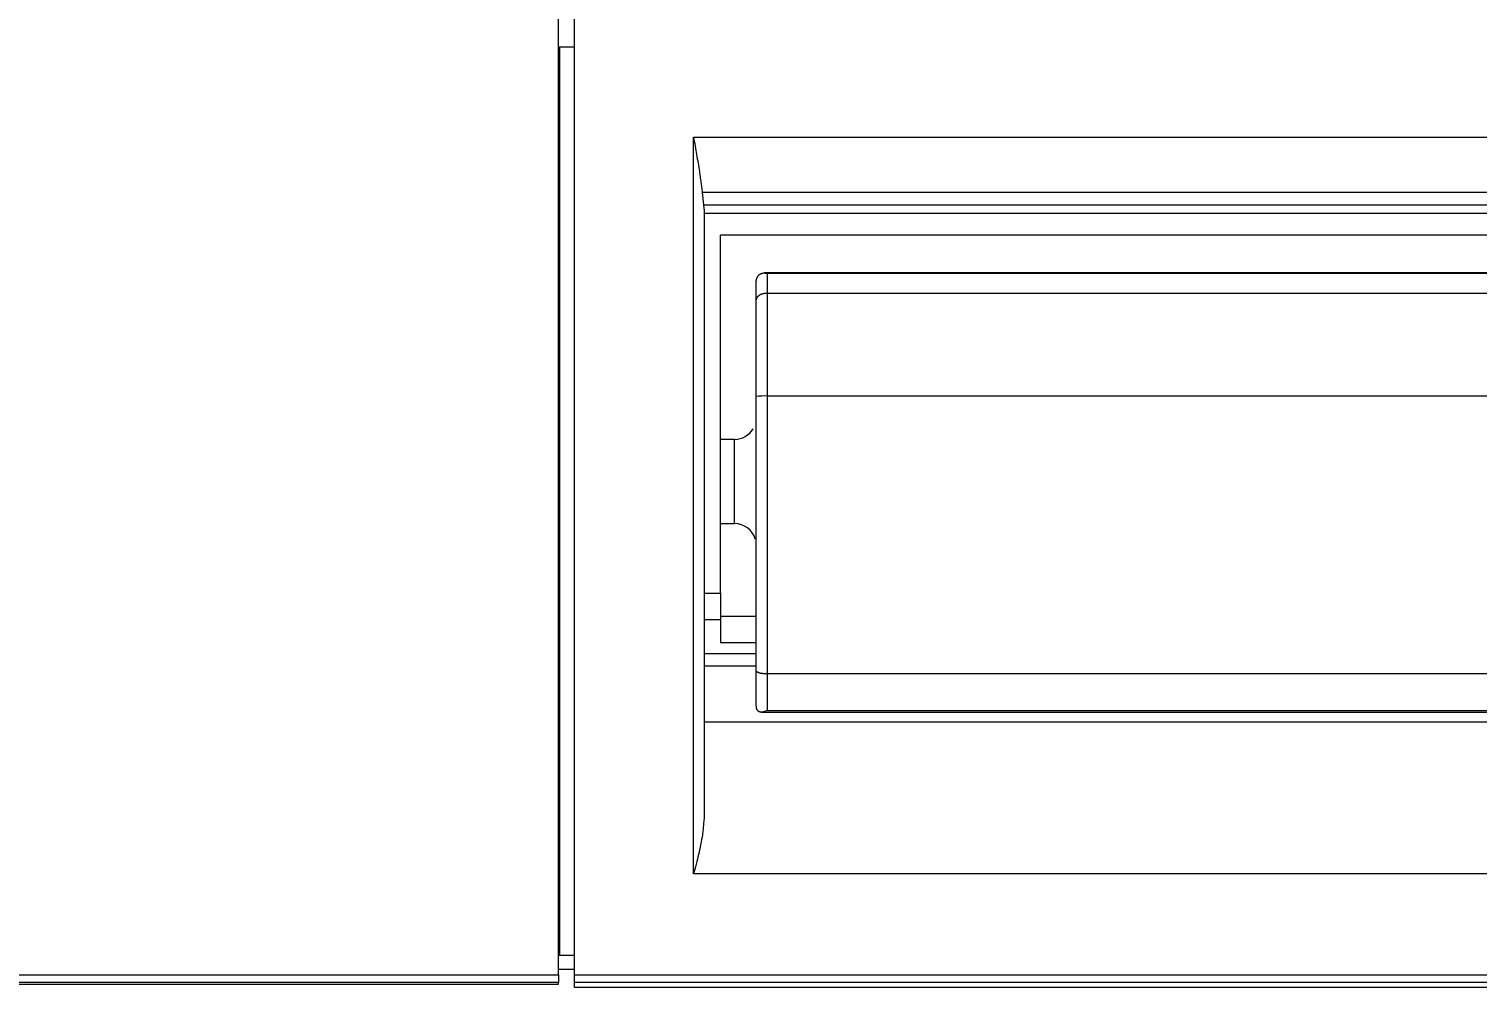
# Model space of a CAD drawing. Header units: metres. Extents: x -101133.8 to -101066.7, y -24899.3 to -24824.7.
# Drawn here: x -101102.5783 to -101102.4443, y -24845.8129 to -24845.7234 of the extents above; entities that cross this region are included whole.
import ezdxf

# ---------------------------------------------------------------- set-up
doc = ezdxf.new("R2010")
doc.units = ezdxf.units.M
doc.header["$LTSCALE"] = 0.2
doc.header["$PDSIZE"] = -5
doc.layers.add('CMT-COTATION DIVERS', color=1, linetype='Continuous')
doc.layers.add('CMT-CVC-MATERIEL', color=30, linetype='Continuous')
doc.styles.get("Standard").update_dxf_attribs({"font": 'arial.ttf'})
doc.dimstyles.get("Standard").update_dxf_attribs({"dimtxt": 0.18, "dimasz": 0.18, "dimexe": 0.18, "dimexo": 0.0625, "dimgap": 0.09, "dimtad": 0, "dimtih": 1, "dimtoh": 1, "dimdec": 4, "dimzin": 0, "dimdsep": 46, "dimtxsty": 'Standard', "dimcen": 0.09, "dimadec": 0, "dimazin": 0, "dimtfac": 1, "dimtdec": 4, "dimtofl": 0, "dimtmove": 0, "dimatfit": 3, "dimfxl": 1, "dimtolj": 1, "dimtzin": 0, "dimarcsym": 0})

# ---------------------------------------------------------------- blocks, each defined once
blk = doc.blocks.new('Cassette 600x600')
at = {"linetype": 'Continuous', "lineweight": 13}
for p, q in [((-20582.43, 551.21), (-20582.43, 413.01)), ((-20582.28, 413.01), (-20582.28, 549.89)), ((-20581.56, 549.89), (-20581.56, 413.01)), ((-20582.43, 413.01), (-20582.28, 413.01)), ((-20581.56, 413.01), (-20582.28, 413.01)), ((-20581.56, 413.01), (-20486.73, 413.01)), ((-20581.03, 413.01), (-20581.03, 411.51)), ((-20579.73, 413.01), (-20579.73, 412.91)), ((-20579.73, 412.91), (-20579.73, 411.51)), ((-20495.73, 412.91), (-20579.73, 412.91)), ((-20495.73, 412.91), (-20495.73, 411.51)), ((-20582.73, 104.51), (-20582.73, 411.51)), ((-20582.73, 411.51), (-20582.28, 411.51)), ((-20582.28, 104.51), (-20582.28, 411.51)), ((-20582.28, 411.51), (-20581.56, 411.51)), ((-20581.56, 411.51), (-20581.56, 104.51)), ((-20581.56, 411.51), (-20486.73, 411.51)), ((-20572.22, 115.51), (-20572.22, 400.51)), ((-20572.22, 400.51), (-20504.07, 400.51)), ((-20510.98, 399.51), (-20566.63, 399.51)), ((-20558.17, 399.51), (-20558.17, 116.51)), ((-20552.99, 399.51), (-20552.99, 394.71)), ((-20551.83, 399.51), (-20551.83, 394.71)), ((-20548.73, 398.01), (-20548.73, 399.51)), ((-20546.27, 399.51), (-20546.27, 398.01)), ((-20511.13, 116.51), (-20511.13, 399.51)), ((-20509.2, 399.7), (-20510.35, 399.59)), ((-20510.35, 399.59), (-20510.35, 116.42)), ((-20509.2, 116.31), (-20509.2, 399.7)), ((-20504.07, 400.51), (-20504.07, 115.51)), ((-20550.85, 394.71), (-20550.85, 398.01)), ((-20548.73, 398.01), (-20550.85, 398.01)), ((-20546.27, 398.01), (-20548.73, 398.01)), ((-20548.43, 394.71), (-20548.43, 398.01)), ((-20546.27, 398.01), (-20513.13, 398.01)), ((-20539.83, 398.01), (-20539.83, 396.71)), ((-20532.03, 396.71), (-20532.03, 398.01)), ((-20513.13, 118.01), (-20513.13, 398.01)), ((-20539.83, 396.71), (-20532.03, 396.71)), ((-20557.27, 394.23), (-20557.27, 121.78)), ((-20556.8, 394.69), (-20556.58, 394.71)), ((-20556.58, 394.71), (-20553.44, 394.71)), ((-20553.44, 394.71), (-20528.06, 394.71)), ((-20528.06, 394.71), (-20519.13, 394.71)), ((-20519.13, 394.71), (-20517.53, 394.71)), ((-20517.53, 394.71), (-20517.35, 394.7)), ((-20516.64, 122.04), (-20516.64, 393.97)), ((-20553.73, 393.71), (-20557.11, 393.71)), ((-20557.11, 393.71), (-20557.11, 122.31)), ((-20528.03, 393.71), (-20553.73, 393.71)), ((-20553.73, 122.31), (-20553.73, 393.71)), ((-20528.03, 122.31), (-20528.03, 393.71)), ((-20518.53, 393.71), (-20528.03, 393.71)), ((-20518.53, 122.31), (-20518.53, 393.71)), ((-20516.68, 393.71), (-20518.53, 393.71)), ((-20516.68, 122.31), (-20516.68, 393.71))]:
    blk.add_line(p, q, dxfattribs=at)
for centre, radius, start, end in [((-20541.83, 396.71), 2, 286.6773, 0), ((-20530.03, 396.71), 2, 180, 239.2042), ((-20536.29, 393.95), 8.27, 358.2687, 5.2085)]:
    blk.add_arc(centre, radius, start, end, dxfattribs=at)
for points, knots in [([(-20566.63, 399.51), (-20566.8, 399.52), (-20566.97, 399.53), (-20567.13, 399.54), (-20567.3, 399.55), (-20567.46, 399.57), (-20567.63, 399.58), (-20567.8, 399.6), (-20567.98, 399.61), (-20568.13, 399.63), (-20568.29, 399.65), (-20568.43, 399.66), (-20568.63, 399.69), (-20568.88, 399.73), (-20569.22, 399.79), (-20569.54, 399.85), (-20569.86, 399.91), (-20570.15, 399.98), (-20570.44, 400.05), (-20570.72, 400.12), (-20571, 400.19), (-20571.32, 400.27), (-20571.64, 400.35), (-20572, 400.45), (-20572.19, 400.5), (-20572.19, 400.5), (-20572.2, 400.5), (-20572.2, 400.5), (-20572.2, 400.5), (-20572.2, 400.5), (-20572.2, 400.5), (-20572.21, 400.5), (-20572.21, 400.5), (-20572.21, 400.5), (-20572.21, 400.5), (-20572.21, 400.5), (-20572.22, 400.51)], [0, 0, 0, 0, 1, 1, 1, 2, 2, 2, 3, 3, 3, 4, 4, 4, 5, 5, 5, 6, 6, 6, 7, 7, 7, 8, 8, 8, 9, 9, 9, 10, 10, 10, 11, 11, 11, 12, 12, 12, 12]), ([(-20510.35, 399.59), (-20510.38, 399.59), (-20510.41, 399.59), (-20510.43, 399.58), (-20510.46, 399.58), (-20510.48, 399.58), (-20510.51, 399.57), (-20510.54, 399.57), (-20510.56, 399.57), (-20510.59, 399.56), (-20510.61, 399.56), (-20510.64, 399.56), (-20510.66, 399.55), (-20510.68, 399.55), (-20510.71, 399.54), (-20510.73, 399.54), (-20510.75, 399.54), (-20510.77, 399.53), (-20510.8, 399.53), (-20510.82, 399.52), (-20510.84, 399.52), (-20510.86, 399.52), (-20510.88, 399.51), (-20510.9, 399.51), (-20510.91, 399.51), (-20510.92, 399.51), (-20510.92, 399.51), (-20510.93, 399.51), (-20510.94, 399.51), (-20510.94, 399.51), (-20510.95, 399.51), (-20510.95, 399.51), (-20510.96, 399.51), (-20510.97, 399.51), (-20510.97, 399.51), (-20510.98, 399.51), (-20510.98, 399.51)], [0, 0, 0, 0, 1, 1, 1, 2, 2, 2, 3, 3, 3, 4, 4, 4, 5, 5, 5, 6, 6, 6, 7, 7, 7, 8, 8, 8, 9, 9, 9, 10, 10, 10, 11, 11, 11, 12, 12, 12, 12]), ([(-20504.07, 400.51), (-20504.08, 400.5), (-20504.08, 400.5), (-20504.08, 400.5), (-20504.09, 400.5), (-20504.09, 400.5), (-20504.09, 400.5), (-20504.1, 400.5), (-20504.1, 400.5), (-20504.1, 400.5), (-20504.1, 400.5), (-20504.11, 400.5), (-20504.11, 400.5), (-20504.29, 400.47), (-20504.61, 400.41), (-20504.9, 400.36), (-20505.19, 400.31), (-20505.43, 400.27), (-20505.69, 400.22), (-20505.94, 400.18), (-20506.2, 400.14), (-20506.47, 400.09), (-20506.75, 400.05), (-20507.04, 400), (-20507.26, 399.97), (-20507.46, 399.94), (-20507.59, 399.92), (-20507.74, 399.9), (-20507.9, 399.88), (-20508.07, 399.85), (-20508.23, 399.83), (-20508.4, 399.81), (-20508.56, 399.79), (-20508.72, 399.76), (-20508.88, 399.74), (-20509.04, 399.72), (-20509.2, 399.7)], [0, 0, 0, 0, 1, 1, 1, 2, 2, 2, 3, 3, 3, 4, 4, 4, 5, 5, 5, 6, 6, 6, 7, 7, 7, 8, 8, 8, 9, 9, 9, 10, 10, 10, 11, 11, 11, 12, 12, 12, 12]), ([(-20557.11, 393.71), (-20557.11, 393.71), (-20557.11, 393.71), (-20557.11, 393.71), (-20557.11, 393.71), (-20557.11, 393.71), (-20557.11, 393.71), (-20557.11, 393.71), (-20557.11, 393.71), (-20557.11, 393.71), (-20557.11, 393.71), (-20557.11, 393.71), (-20557.11, 393.71), (-20557.11, 393.71), (-20557.11, 393.72), (-20557.12, 393.72), (-20557.12, 393.73), (-20557.12, 393.73), (-20557.12, 393.74), (-20557.13, 393.74), (-20557.13, 393.74), (-20557.13, 393.75), (-20557.13, 393.75), (-20557.13, 393.76), (-20557.14, 393.76), (-20557.15, 393.78), (-20557.16, 393.82), (-20557.18, 393.85), (-20557.19, 393.88), (-20557.2, 393.91), (-20557.21, 393.94), (-20557.22, 393.97), (-20557.23, 394), (-20557.24, 394.03), (-20557.25, 394.06), (-20557.25, 394.09), (-20557.26, 394.12), (-20557.26, 394.14), (-20557.26, 394.16), (-20557.27, 394.18), (-20557.27, 394.2), (-20557.27, 394.22), (-20557.27, 394.25), (-20557.27, 394.27), (-20557.27, 394.29), (-20557.26, 394.31), (-20557.26, 394.33), (-20557.26, 394.35), (-20557.25, 394.37), (-20557.25, 394.38), (-20557.25, 394.39), (-20557.24, 394.41), (-20557.24, 394.42), (-20557.23, 394.43), (-20557.22, 394.45), (-20557.22, 394.46), (-20557.21, 394.47), (-20557.2, 394.49), (-20557.19, 394.5), (-20557.18, 394.51), (-20557.18, 394.52), (-20557.17, 394.53), (-20557.16, 394.54), (-20557.16, 394.54), (-20557.15, 394.55), (-20557.14, 394.56), (-20557.13, 394.56), (-20557.13, 394.57), (-20557.12, 394.58), (-20557.11, 394.59), (-20557.1, 394.59), (-20557.09, 394.6), (-20557.08, 394.6), (-20557.07, 394.61), (-20557.06, 394.62), (-20557.05, 394.62), (-20557.04, 394.63), (-20557.03, 394.63), (-20557.02, 394.64), (-20557.01, 394.64), (-20557, 394.64), (-20556.99, 394.65), (-20556.98, 394.65), (-20556.96, 394.66), (-20556.95, 394.66), (-20556.94, 394.66), (-20556.93, 394.67), (-20556.92, 394.67), (-20556.9, 394.67), (-20556.89, 394.68), (-20556.88, 394.68), (-20556.87, 394.68), (-20556.85, 394.68), (-20556.84, 394.69), (-20556.83, 394.69), (-20556.81, 394.69), (-20556.8, 394.69)], [0, 0, 0, 0, 1, 1, 1, 2, 2, 2, 3, 3, 3, 4, 4, 4, 5, 5, 5, 6, 6, 6, 7, 7, 7, 8, 8, 8, 9, 9, 9, 10, 10, 10, 11, 11, 11, 12, 12, 12, 13, 13, 13, 14, 14, 14, 15, 15, 15, 16, 16, 16, 17, 17, 17, 18, 18, 18, 19, 19, 19, 20, 20, 20, 21, 21, 21, 22, 22, 22, 23, 23, 23, 24, 24, 24, 25, 25, 25, 26, 26, 26, 27, 27, 27, 28, 28, 28, 29, 29, 29, 30, 30, 30, 31, 31, 31, 32, 32, 32, 32]), ([(-20553.73, 393.71), (-20553.73, 393.73), (-20553.73, 393.76), (-20553.73, 393.79), (-20553.73, 393.82), (-20553.73, 393.85), (-20553.72, 393.87), (-20553.72, 393.9), (-20553.72, 393.93), (-20553.72, 393.96), (-20553.72, 393.98), (-20553.72, 394.01), (-20553.71, 394.04), (-20553.71, 394.06), (-20553.71, 394.09), (-20553.7, 394.11), (-20553.7, 394.14), (-20553.7, 394.17), (-20553.69, 394.19), (-20553.69, 394.21), (-20553.69, 394.24), (-20553.68, 394.26), (-20553.68, 394.29), (-20553.67, 394.31), (-20553.67, 394.33), (-20553.66, 394.35), (-20553.66, 394.37), (-20553.65, 394.39), (-20553.64, 394.41), (-20553.64, 394.43), (-20553.63, 394.45), (-20553.63, 394.47), (-20553.62, 394.49), (-20553.61, 394.51), (-20553.61, 394.52), (-20553.6, 394.54), (-20553.59, 394.55), (-20553.59, 394.57), (-20553.58, 394.58), (-20553.57, 394.59), (-20553.56, 394.61), (-20553.56, 394.62), (-20553.55, 394.63), (-20553.54, 394.64), (-20553.53, 394.65), (-20553.53, 394.66), (-20553.52, 394.67), (-20553.51, 394.68), (-20553.5, 394.68), (-20553.5, 394.68), (-20553.49, 394.69), (-20553.49, 394.69), (-20553.49, 394.69), (-20553.48, 394.69), (-20553.48, 394.7), (-20553.47, 394.7), (-20553.47, 394.7), (-20553.47, 394.7), (-20553.46, 394.7), (-20553.46, 394.7), (-20553.45, 394.7), (-20553.45, 394.7), (-20553.45, 394.7), (-20553.45, 394.7), (-20553.45, 394.7), (-20553.45, 394.7), (-20553.45, 394.7), (-20553.44, 394.7), (-20553.44, 394.7), (-20553.44, 394.7), (-20553.44, 394.7), (-20553.44, 394.71), (-20553.44, 394.71)], [0, 0, 0, 0, 1, 1, 1, 2, 2, 2, 3, 3, 3, 4, 4, 4, 5, 5, 5, 6, 6, 6, 7, 7, 7, 8, 8, 8, 9, 9, 9, 10, 10, 10, 11, 11, 11, 12, 12, 12, 13, 13, 13, 14, 14, 14, 15, 15, 15, 16, 16, 16, 17, 17, 17, 18, 18, 18, 19, 19, 19, 20, 20, 20, 21, 21, 21, 22, 22, 22, 23, 23, 23, 24, 24, 24, 24]), ([(-20518.53, 393.71), (-20518.53, 393.73), (-20518.53, 393.76), (-20518.54, 393.79), (-20518.54, 393.82), (-20518.54, 393.85), (-20518.54, 393.87), (-20518.54, 393.9), (-20518.55, 393.93), (-20518.55, 393.96), (-20518.55, 393.98), (-20518.56, 394.01), (-20518.56, 394.04), (-20518.57, 394.06), (-20518.57, 394.09), (-20518.58, 394.11), (-20518.59, 394.14), (-20518.6, 394.17), (-20518.6, 394.19), (-20518.61, 394.21), (-20518.62, 394.24), (-20518.63, 394.26), (-20518.64, 394.29), (-20518.65, 394.31), (-20518.66, 394.33), (-20518.67, 394.35), (-20518.68, 394.37), (-20518.7, 394.39), (-20518.71, 394.41), (-20518.72, 394.43), (-20518.73, 394.45), (-20518.74, 394.47), (-20518.76, 394.49), (-20518.77, 394.51), (-20518.78, 394.52), (-20518.8, 394.54), (-20518.81, 394.55), (-20518.83, 394.57), (-20518.84, 394.58), (-20518.86, 394.59), (-20518.87, 394.61), (-20518.89, 394.62), (-20518.9, 394.63), (-20518.92, 394.64), (-20518.93, 394.65), (-20518.95, 394.66), (-20518.97, 394.67), (-20518.99, 394.68), (-20519, 394.68), (-20519.01, 394.68), (-20519.02, 394.69), (-20519.02, 394.69), (-20519.03, 394.69), (-20519.04, 394.69), (-20519.05, 394.7), (-20519.06, 394.7), (-20519.07, 394.7), (-20519.07, 394.7), (-20519.08, 394.7), (-20519.09, 394.7), (-20519.1, 394.7), (-20519.1, 394.7), (-20519.11, 394.7), (-20519.11, 394.7), (-20519.11, 394.7), (-20519.11, 394.7), (-20519.12, 394.7), (-20519.12, 394.7), (-20519.12, 394.7), (-20519.12, 394.7), (-20519.13, 394.7), (-20519.13, 394.71), (-20519.13, 394.71)], [0, 0, 0, 0, 1, 1, 1, 2, 2, 2, 3, 3, 3, 4, 4, 4, 5, 5, 5, 6, 6, 6, 7, 7, 7, 8, 8, 8, 9, 9, 9, 10, 10, 10, 11, 11, 11, 12, 12, 12, 13, 13, 13, 14, 14, 14, 15, 15, 15, 16, 16, 16, 17, 17, 17, 18, 18, 18, 19, 19, 19, 20, 20, 20, 21, 21, 21, 22, 22, 22, 23, 23, 23, 24, 24, 24, 24]), ([(-20517.35, 394.7), (-20517.34, 394.69), (-20517.33, 394.69), (-20517.32, 394.69), (-20517.3, 394.69), (-20517.29, 394.69), (-20517.28, 394.68), (-20517.27, 394.68), (-20517.25, 394.68), (-20517.24, 394.68), (-20517.23, 394.67), (-20517.22, 394.67), (-20517.2, 394.67), (-20517.19, 394.67), (-20517.18, 394.66), (-20517.17, 394.66), (-20517.15, 394.66), (-20517.14, 394.65), (-20517.13, 394.65), (-20517.12, 394.64), (-20517.1, 394.64), (-20517.09, 394.63), (-20517.08, 394.63), (-20517.07, 394.62), (-20517.06, 394.62), (-20517.04, 394.61), (-20517.03, 394.61), (-20517.02, 394.6), (-20517.01, 394.59), (-20517, 394.59), (-20516.99, 394.58), (-20516.98, 394.58), (-20516.96, 394.57), (-20516.95, 394.56), (-20516.94, 394.56), (-20516.93, 394.55), (-20516.92, 394.54), (-20516.91, 394.53), (-20516.9, 394.52), (-20516.88, 394.51), (-20516.87, 394.5), (-20516.86, 394.49), (-20516.84, 394.47), (-20516.83, 394.46), (-20516.82, 394.45), (-20516.81, 394.44), (-20516.8, 394.43), (-20516.79, 394.42), (-20516.78, 394.4), (-20516.77, 394.38), (-20516.75, 394.36), (-20516.74, 394.35), (-20516.73, 394.33), (-20516.72, 394.31), (-20516.71, 394.29), (-20516.7, 394.27), (-20516.69, 394.25), (-20516.69, 394.23), (-20516.68, 394.21), (-20516.67, 394.2), (-20516.67, 394.17), (-20516.66, 394.15), (-20516.66, 394.12), (-20516.65, 394.09), (-20516.65, 394.06), (-20516.64, 394.04), (-20516.64, 394.01), (-20516.64, 393.98), (-20516.64, 393.96), (-20516.64, 393.93), (-20516.65, 393.9), (-20516.65, 393.86), (-20516.65, 393.84), (-20516.65, 393.83), (-20516.66, 393.82), (-20516.66, 393.81), (-20516.66, 393.8), (-20516.66, 393.79), (-20516.66, 393.78), (-20516.67, 393.77), (-20516.67, 393.76), (-20516.67, 393.74), (-20516.68, 393.73), (-20516.68, 393.72), (-20516.68, 393.71), (-20516.68, 393.71), (-20516.68, 393.71), (-20516.68, 393.71), (-20516.68, 393.71), (-20516.68, 393.71), (-20516.68, 393.71), (-20516.68, 393.71), (-20516.68, 393.71), (-20516.68, 393.71), (-20516.68, 393.71), (-20516.68, 393.71), (-20516.68, 393.71)], [0, 0, 0, 0, 1, 1, 1, 2, 2, 2, 3, 3, 3, 4, 4, 4, 5, 5, 5, 6, 6, 6, 7, 7, 7, 8, 8, 8, 9, 9, 9, 10, 10, 10, 11, 11, 11, 12, 12, 12, 13, 13, 13, 14, 14, 14, 15, 15, 15, 16, 16, 16, 17, 17, 17, 18, 18, 18, 19, 19, 19, 20, 20, 20, 21, 21, 21, 22, 22, 22, 23, 23, 23, 24, 24, 24, 25, 25, 25, 26, 26, 26, 27, 27, 27, 28, 28, 28, 29, 29, 29, 30, 30, 30, 31, 31, 31, 32, 32, 32, 32])]:
    blk.add_open_spline(points, degree=3, knots=knots, dxfattribs=at)
blk = doc.blocks.new('COT-45')
at = {"color": 0}
for p, q in [((0, -1), (0, 1)), ((-1, 0), (1, 0))]:
    blk.add_line(p, q, dxfattribs=at)
at = {"color": 0, "const_width": 0.4}
blk.add_lwpolyline([(-0.4419, -0.4419), (0.4419, 0.4419)], dxfattribs=at)
blk = doc.blocks.new('*D115')
at = {"layer": 'CMT-COTATION DIVERS', "color": 0, "lineweight": -2}
for p, q in [((-101104.27264, -24845.84008), (-101104.27264, -24844.52854)), ((-101102.47198, -24844.89659), (-101102.47198, -24844.52854)), ((-101104.24764, -24844.57854), (-101102.49698, -24844.57854))]:
    blk.add_line(p, q, dxfattribs=at)
at = {"layer": 'Defpoints', "color": 0, "lineweight": 15}
for p in [(-101102.47198, -24844.57854), (-101102.47198, -24844.92659), (-101104.27264, -24845.87008)]:
    blk.add_point(p, dxfattribs=at)
at = {"layer": 'CMT-COTATION DIVERS', "color": 0, "lineweight": -2, "xscale": 0.025, "yscale": 0.025, "zscale": 0.025, "rotation": 180}
blk.add_blockref('COT-45', (-101104.27264, -24844.57854), dxfattribs=at)
at = {"layer": 'CMT-COTATION DIVERS', "color": 0, "lineweight": -2, "xscale": 0.025, "yscale": 0.025, "zscale": 0.025}
blk.add_blockref('COT-45', (-101102.47198, -24844.57854), dxfattribs=at)
at = {"layer": 'CMT-COTATION DIVERS', "color": 0, "lineweight": 15, "insert": (-101103.37231, -24844.50275), "char_height": 0.075, "attachment_point": 5}
blk.add_mtext('\\A1;180', dxfattribs=at)
blk = doc.blocks.new('*D136')
at = {"layer": 'CMT-COTATION DIVERS', "color": 0, "lineweight": -2}
for p, q in [((-101104.56913, -24845.36165), (-101101.33268, -24845.36165)), ((-101101.38268, -24847.96619), (-101101.38268, -24845.38665)), ((-101101.83047, -24847.99119), (-101101.33268, -24847.99119))]:
    blk.add_line(p, q, dxfattribs=at)
at = {"layer": 'Defpoints', "color": 0, "lineweight": 15}
for p in [(-101104.59913, -24845.36165), (-101101.38268, -24845.36165), (-101101.86047, -24847.99119)]:
    blk.add_point(p, dxfattribs=at)
at = {"layer": 'CMT-COTATION DIVERS', "color": 0, "lineweight": -2, "xscale": 0.025, "yscale": 0.025, "zscale": 0.025}
for p, rotation in [((-101101.38268, -24845.36165), 90), ((-101101.38268, -24847.99119), 270)]:
    blk.add_blockref('COT-45', p, dxfattribs=dict(at, rotation=rotation))
at = {"layer": 'CMT-COTATION DIVERS', "color": 0, "lineweight": 15, "insert": (-101101.4585, -24846.67642), "char_height": 0.075, "attachment_point": 5, "rotation": 90}
blk.add_mtext('\\A1;263', dxfattribs=at)

msp = doc.modelspace()

# ---------------------------------------------------------------- block references
at = {"layer": 'CMT-CVC-MATERIEL', "xscale": 0.001, "yscale": 0.001, "zscale": 0.001, "rotation": 90}
msp.add_blockref('Cassette 600x600', (-101102.11629, -24825.22928), dxfattribs=at)

# ---------------------------------------------------------------- dimensions: what is measured, and where the dimension line sits
at = {"layer": 'CMT-COTATION DIVERS', "lineweight": 15}
dim = msp.add_linear_dim(base=(-101102.47198, -24844.57854), p1=(-101104.27264, -24845.87008), p2=(-101102.47198, -24844.92659), dimstyle='Standard', override={"dimscale": 0.05, "dimtxt": 1.5, "dimasz": 0.5, "dimexe": 1, "dimexo": 0.6, "dimgap": 0.75, "dimtad": 1, "dimtih": 0, "dimtoh": 0, "dimdec": 0, "dimlfac": 100, "dimblk": 'COT-45', "dimcen": 0, "dimadec": 2, "dimazin": 2, "dimtdec": 2, "dimtix": 1, "dimtmove": 1, "dimfrac": 1}, dxfattribs=at)
dim.commit()
dim.dimension.update_dxf_attribs({"geometry": '*D115', "text_midpoint": (-101103.37231, -24844.50275)})
dim = msp.add_linear_dim(base=(-101101.38268, -24845.36165), p1=(-101101.86047, -24847.99119), p2=(-101104.59913, -24845.36165), angle=90, dimstyle='Standard', override={"dimscale": 0.05, "dimtxt": 1.5, "dimasz": 0.5, "dimexe": 1, "dimexo": 0.6, "dimgap": 0.75, "dimtad": 1, "dimtih": 0, "dimtoh": 0, "dimdec": 0, "dimlfac": 100, "dimblk": 'COT-45', "dimcen": 0, "dimadec": 2, "dimazin": 2, "dimtdec": 2, "dimtix": 1, "dimtmove": 1, "dimfrac": 1}, dxfattribs=at)
dim.commit()
dim.dimension.update_dxf_attribs({"geometry": '*D136', "text_midpoint": (-101101.4585, -24846.67642)})

doc.saveas('drawing.dxf')
